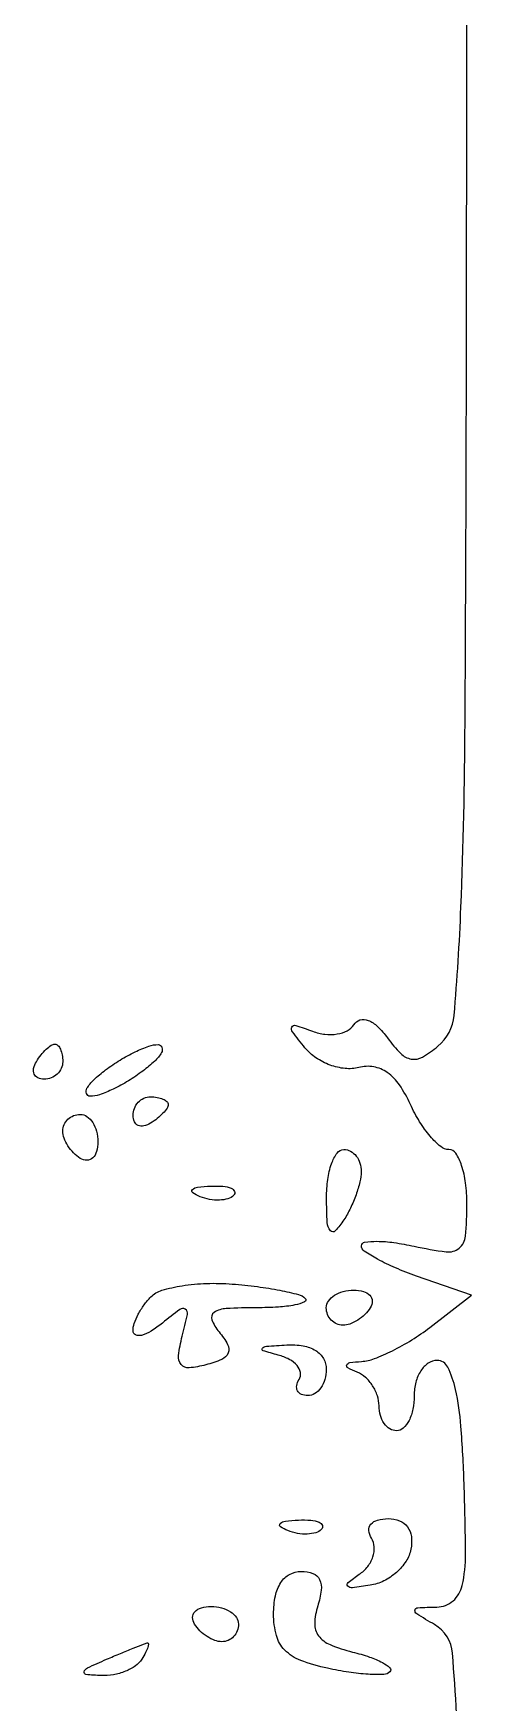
# Model space of a CAD drawing. Extents: x 0 to 102, y 0 to 135.
# Drawn here: x 99.43 to 101.54, y 7.91 to 15.95 of the extents above; entities that cross this region are included whole.
import ezdxf

# ---------------------------------------------------------------- set-up
doc = ezdxf.new("R2010")
doc.units = 0
doc.header["$MEASUREMENT"] = 0

msp = doc.modelspace()

# ---------------------------------------------------------------- linework, layer by layer
msp.add_lwpolyline([(101.483921, 7.565941, 0.010661), (101.450539, 8.150962, 0.245816), (101.364388, 8.288256, -0.006472), (101.278531, 8.33987, -0.294445), (101.270053, 8.357698, -0.362978), (101.283132, 8.369774, -0.008056), (101.375344, 8.372827, 0.175217), (101.453354, 8.402538, 0.16216), (101.497398, 8.476272, 0.0561), (101.513477, 8.629045, 0.006782), (101.506439, 8.9676, 0.010374), (101.491253, 9.242952, 0.035196), (101.465061, 9.420814, 0.059145), (101.428004, 9.527362, 0.286993), (101.376144, 9.5598, 0.151796), (101.334215, 9.54677, 0.098311), (101.298496, 9.510097, 0.081185), (101.274401, 9.455293, 0.063134), (101.2662, 9.3906, -0.048028), (101.259966, 9.325846, -0.068025), (101.241349, 9.271102, -0.088204), (101.213907, 9.234215, -0.191087), (101.1816, 9.2214, -0.140362), (101.149339, 9.230639, -0.099913), (101.121851, 9.256606, -0.085122), (101.103338, 9.295442, -0.068857), (101.097, 9.34125, 0.080074), (101.089101, 9.390256, 0.064399), (101.065936, 9.438429, 0.065245), (101.031681, 9.478511, 0.087674), (100.99125, 9.503771, -0.023721), (100.946991, 9.524121, -0.388992), (100.941852, 9.53818, -0.267501), (100.956344, 9.549347, -0.016601), (101.0124, 9.555002, 0.074424), (101.074825, 9.568695, 0.024396), (101.16127, 9.606605, 0.023692), (101.254456, 9.658661, 0.024677), (101.340993, 9.718651), (101.542686, 9.87374), (101.277543, 9.966169, -0.016816), (101.175953, 10.005462, -0.025061), (101.090286, 10.04714, -0.022525), (101.026065, 10.086334, -0.249438), (101.0124, 10.112021, -0.373455), (101.027526, 10.129449, -0.037588), (101.086954, 10.133376, -0.032825), (101.168876, 10.127239, -0.018954), (101.2662, 10.1097, 0.021377), (101.420117, 10.082731, 0.205213), (101.482771, 10.100348, 0.204535), (101.513351, 10.157901, 0.021224), (101.52, 10.314478, 0.031468), (101.513713, 10.414281, 0.04865), (101.494616, 10.498472, 0.062373), (101.466795, 10.556829, 0.255702), (101.433586, 10.575, -0.174461), (101.393711, 10.58935, -0.04336), (101.343494, 10.638786, -0.039095), (101.292456, 10.709018, -0.030696), (101.248235, 10.792143, 0.043022), (101.195456, 10.885727, 0.087875), (101.136663, 10.945778, 0.112723), (101.071336, 10.973105, 0.107277), (100.99936, 10.970077, -0.089741), (100.933923, 10.965043, -0.062303), (100.861488, 10.981749, -0.060692), (100.793362, 11.016557, -0.073879), (100.740561, 11.064873, -0.008712), (100.680247, 11.141821, -0.276031), (100.677744, 11.164745, -0.379493), (100.695712, 11.172672, -0.012122), (100.777041, 11.144435, 0.060578), (100.836574, 11.130029, 0.068587), (100.895295, 11.131236, 0.078788), (100.944299, 11.147191, 0.137152), (100.975512, 11.175957, -0.185267), (101.005292, 11.198635, -0.166221), (101.04422, 11.196883, -0.099191), (101.090129, 11.167319, -0.042414), (101.138267, 11.112006, 0.035484), (101.20185, 11.036871, 0.159937), (101.252181, 11.010645, 0.172736), (101.305924, 11.020364, 0.042953), (101.380482, 11.072128, 0.200545), (101.458366, 11.220916, 0.011738), (101.491203, 11.742115, 0.008446), (101.511183, 12.627888, 0.001045), (101.51808, 14.558685), (101.523085, 17.9352)], format="xyb")
for points in [[(99.536893, 11.0826, -0.210953), (99.551159, 11.076301, -0.081139), (99.563241, 11.057749, -0.061769), (99.571464, 11.030389, -0.042167), (99.5742, 10.998, -0.105053), (99.567342, 10.96572, -0.099167), (99.547882, 10.938251, -0.09642), (99.518807, 10.91984, -0.093332), (99.484607, 10.9134, -0.108972), (99.454579, 10.920023, -0.182303), (99.436691, 10.938251, -0.161196), (99.434059, 10.965674, -0.082592), (99.4473, 10.998, -0.029505), (99.470057, 11.030383, -0.035638), (99.495186, 11.057749, -0.038439), (99.519065, 11.077055, -0.151918)], [(100.03452, 11.079909, -0.312501), (100.052125, 11.066916, -0.218612), (100.049546, 11.041523, -0.072467), (100.017037, 11.001021, -0.025554), (99.95988, 10.953009, -0.024619), (99.890432, 10.905667, -0.025646), (99.817586, 10.866077, -0.026431), (99.751424, 10.838595, -0.092984), (99.70608, 10.831491, -0.312501), (99.688475, 10.844484, -0.218612), (99.691054, 10.869877, -0.072467), (99.723563, 10.910379, -0.025554), (99.78072, 10.958391, -0.024619), (99.850168, 11.005733, -0.025646), (99.923014, 11.045323, -0.026431), (99.989176, 11.072805, -0.092984)], [(99.9972, 10.8288, -0.042167), (100.029589, 10.826064, -0.061769), (100.056949, 10.817841, -0.081139), (100.075501, 10.805759, -0.210953), (100.0818, 10.791493, -0.151918), (100.076255, 10.773665, -0.038439), (100.056949, 10.749786, -0.035638), (100.029583, 10.724657, -0.029505), (99.9972, 10.7019, -0.082592), (99.964874, 10.688659, -0.161196), (99.937451, 10.691291, -0.182303), (99.919223, 10.709179, -0.108972), (99.9126, 10.739207, -0.093332), (99.91904, 10.773407, -0.09642), (99.937451, 10.802482, -0.099167), (99.96492, 10.821942, -0.105053)], [(99.6588, 10.7442, -0.153634), (99.691065, 10.734046, -0.097988), (99.718549, 10.705456, -0.080552), (99.737094, 10.662738, -0.062283), (99.7434, 10.612307, -0.066118), (99.737202, 10.565639, -0.138808), (99.718549, 10.534517, -0.191142), (99.690918, 10.523568, -0.139169), (99.6588, 10.5327, -0.06081), (99.626439, 10.558605, -0.051032), (99.599051, 10.593011, -0.053229), (99.580401, 10.630281, -0.089642), (99.5742, 10.664593, -0.105429), (99.580677, 10.694967, -0.099231), (99.599051, 10.720815, -0.096318), (99.626505, 10.738141, -0.092995)], [(100.9278, 10.575, -0.124732), (100.959962, 10.56685, -0.102154), (100.987168, 10.543936, -0.091624), (101.005216, 10.509646, -0.078662), (101.011105, 10.46925, -0.056852), (101.004837, 10.419708, -0.026113), (100.986099, 10.357287, -0.025456), (100.959292, 10.292941, -0.032032), (100.9278, 10.2366, -0.043106), (100.886568, 10.183461, -0.461139), (100.862562, 10.184408, -0.155556), (100.847786, 10.223831, -0.011096), (100.844495, 10.34235, -0.03458), (100.850167, 10.431461, -0.052836), (100.868432, 10.506659, -0.069028), (100.895445, 10.558335, -0.242407)], [(100.28625, 10.399121, -0.028489), (100.345147, 10.398191, -0.077125), (100.385754, 10.388824, -0.208169), (100.401197, 10.373203, -0.296942), (100.397287, 10.354688, -0.126455), (100.369629, 10.338339, -0.060344), (100.328572, 10.331642, -0.05415), (100.281403, 10.334808, -0.051402), (100.235137, 10.348009, -0.054073), (100.199887, 10.366752, -0.470617), (100.198428, 10.38217, -0.168741), (100.223111, 10.394126, -0.018894)], [(100.390729, 9.92765, -0.012446), (100.511255, 9.915133, -0.016476), (100.620143, 9.897413, -0.01386), (100.708719, 9.877421, -0.134729), (100.741829, 9.858571, -0.527983), (100.738587, 9.841357, -0.055715), (100.691851, 9.82681, -0.032404), (100.612267, 9.816758, -0.015217), (100.508541, 9.8136, 0.013152), (100.361474, 9.809731, 0.130293), (100.303171, 9.790943, 0.359787), (100.291973, 9.75589, 0.077956), (100.327024, 9.697033, -0.047401), (100.368205, 9.63658, -0.22479), (100.370692, 9.595885, -0.198963), (100.340389, 9.564883, -0.037075), (100.263508, 9.538558, -0.041957), (100.182655, 9.52452, -0.246661), (100.1442, 9.54058, -0.208324), (100.131663, 9.584056, -0.030497), (100.149496, 9.676275, 0.010669), (100.174284, 9.781836, 0.307241), (100.164288, 9.806373, 0.317645), (100.138222, 9.805659, 0.011101), (100.054171, 9.739791, -0.031475), (99.999771, 9.700627, -0.074726), (99.954186, 9.680713, -0.167031), (99.925222, 9.682695, -0.301541), (99.9126, 9.701721, -0.083685), (99.918674, 9.737758, -0.037244), (99.937862, 9.782098, -0.03552), (99.965689, 9.827093, -0.040148), (99.9986, 9.86576, -0.125041), (100.051781, 9.897393, -0.03283), (100.149262, 9.919415, -0.03123), (100.267229, 9.930549, -0.027571)], [(100.975093, 9.8982, -0.066118), (101.021761, 9.892002, -0.138808), (101.052883, 9.873349, -0.191142), (101.063832, 9.845718, -0.139169), (101.0547, 9.8136, -0.06081), (101.028795, 9.781239, -0.051032), (100.994389, 9.753851, -0.053229), (100.957119, 9.735201, -0.089642), (100.922807, 9.729, -0.105429), (100.892433, 9.735477, -0.099231), (100.866585, 9.753851, -0.096318), (100.849259, 9.781305, -0.092995), (100.8432, 9.8136, -0.153634), (100.853354, 9.845865, -0.097988), (100.881944, 9.873349, -0.080552), (100.924662, 9.891894, -0.062283)], [(100.65285, 9.634586, -0.053911), (100.731614, 9.630154, -0.097187), (100.791961, 9.607599, -0.125349), (100.829523, 9.568857, -0.130876), (100.8432, 9.5175, -0.06887), (100.836487, 9.468997, -0.085131), (100.816882, 9.427877, -0.099915), (100.787772, 9.400382, -0.140337), (100.753607, 9.3906, -0.097991), (100.723164, 9.396624, -0.175397), (100.704529, 9.41357, -0.170132), (100.700731, 9.438952, -0.091518), (100.712343, 9.468797, 0.183658), (100.71867, 9.501641, 0.13522), (100.702681, 9.535448, 0.095139), (100.665103, 9.56525, 0.056469), (100.611586, 9.585884, -0.010757), (100.538866, 9.606533, -0.53838), (100.535352, 9.618532, -0.201311), (100.554881, 9.628466, -0.005439)], [(100.70925, 8.791721, -0.028489), (100.768147, 8.790791, -0.077125), (100.808754, 8.781424, -0.208169), (100.824197, 8.765803, -0.296942), (100.820287, 8.747288, -0.126455), (100.792629, 8.730939, -0.060344), (100.751572, 8.724242, -0.05415), (100.704403, 8.727408, -0.051402), (100.658138, 8.740609, -0.054073), (100.622887, 8.759352, -0.470617), (100.621428, 8.77477, -0.168741), (100.646111, 8.786726, -0.018894)], [(101.14051, 8.7984, -0.091965), (101.195668, 8.788168, -0.141639), (101.234096, 8.759062, -0.132667), (101.252622, 8.712322, -0.076102), (101.250282, 8.651322, -0.096254), (101.226881, 8.593102, -0.068311), (101.18086, 8.539613, -0.065925), (101.120154, 8.498771, -0.075983), (101.053728, 8.477574, -0.010006), (100.968999, 8.465874, -0.233031), (100.946729, 8.473769, -0.443762), (100.947787, 8.490502, -0.018207), (101.002089, 8.530594, 0.07609), (101.042255, 8.568122, 0.085935), (101.067353, 8.614504, 0.095745), (101.073786, 8.662348, 0.124718), (101.060546, 8.704341, -0.117221), (101.048296, 8.741282, -0.200474), (101.058017, 8.771748, -0.153102), (101.089859, 8.791816, -0.06472)], [(100.722001, 8.5446, -0.088414), (100.778816, 8.534474, -0.195142), (100.810847, 8.505335, -0.145692), (100.818883, 8.454842, -0.043982), (100.801794, 8.378218, 0.068332), (100.787208, 8.29369, 0.172009), (100.805783, 8.234946, 0.134465), (100.861602, 8.191934, 0.03584), (100.969233, 8.156558, -0.020322), (101.050917, 8.13249, -0.040108), (101.112976, 8.105712, -0.062901), (101.148837, 8.080479, -0.427929), (101.149289, 8.061089, -0.191736), (101.119804, 8.048396, -0.020967), (101.044574, 8.04947, -0.023251), (100.951709, 8.059041, -0.016754), (100.849249, 8.077971, -0.035524), (100.719837, 8.116199, -0.108167), (100.643282, 8.165672, -0.131577), (100.60284, 8.236321, -0.064655), (100.5894, 8.339822, -0.0496), (100.597998, 8.426281, -0.09438), (100.624245, 8.490788, -0.123255), (100.66656, 8.530278, -0.12708)], [(100.288307, 8.3754, -0.062283), (100.338738, 8.369094, -0.080552), (100.381456, 8.350549, -0.097988), (100.410046, 8.323065, -0.153634), (100.4202, 8.2908, -0.092995), (100.414141, 8.258505, -0.096318), (100.396815, 8.231051, -0.099231), (100.370967, 8.212677, -0.105429), (100.340593, 8.2062, -0.089642), (100.306281, 8.212401, -0.053229), (100.269011, 8.231051, -0.051032), (100.234605, 8.258439, -0.06081), (100.2087, 8.2908, -0.139169), (100.199568, 8.322918, -0.191142), (100.210517, 8.350549, -0.138808), (100.241639, 8.369202, -0.066118)], [(99.981043, 8.200254, -0.481585), (99.986757, 8.195689, -0.080197), (99.984147, 8.179602, -0.040083), (99.973161, 8.153689, -0.018111), (99.9549, 8.1216, -0.104092), (99.92445, 8.089627, -0.054947), (99.87595, 8.063598, -0.051224), (99.818157, 8.046952, -0.054957), (99.759557, 8.042946, -0.015651), (99.685907, 8.04832, -0.479221), (99.677171, 8.061864, -0.206801), (99.693896, 8.0806, -0.007086), (99.7857, 8.1216, -0.002442), (99.852416, 8.149884, -0.003326), (99.912877, 8.174697, -0.002205), (99.96383, 8.194952, -0.037598)]]:
    msp.add_lwpolyline(points, format="xyb", close=True)

doc.saveas('drawing.dxf')
